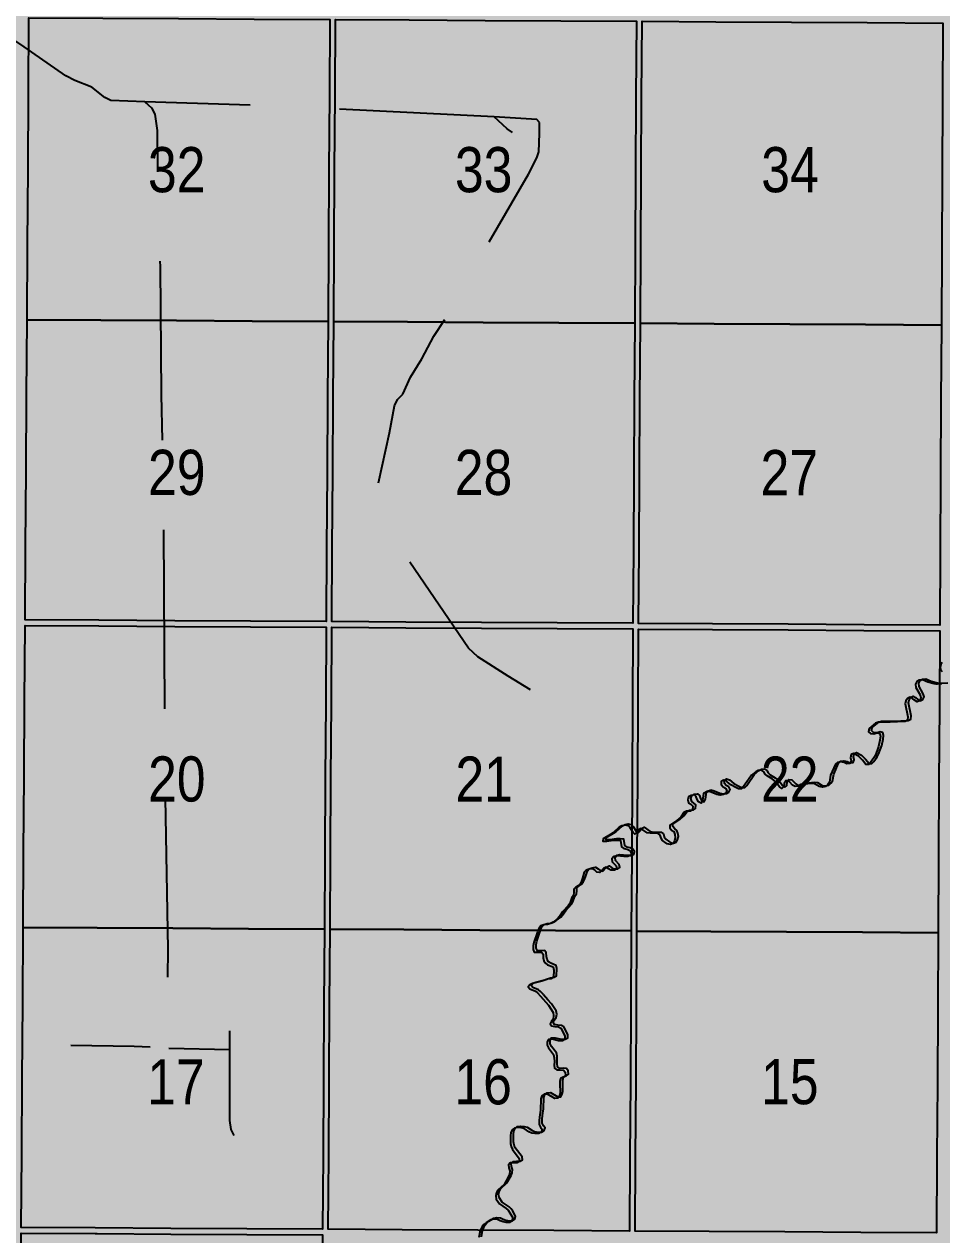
# Model space of a CAD drawing. Extents: x 403018 to 417191, y 6033193 to 6042673.
# Drawn here: x 413758.8 to 413921.6, y 6037053 to 6037267.7 of the extents above; entities that cross this region are included whole.
import ezdxf

# ---------------------------------------------------------------- set-up
doc = ezdxf.new("R2010")
doc.units = 0
doc.header["$LTSCALE"] = 5
doc.linetypes.add('DASHED2', pattern=[9.525, 6.35, -3.175])
for name, color, linetype in [('Quarters', 8, 'Continuous'), ('RoadSeg', 57, 'DASHED2'), ('T-CREEK', 160, 'Continuous'), ('T-WATER', 160, 'Continuous')]:
    doc.layers.add(name, color=color, linetype=linetype)
doc.layers.add('ROUTE-MAP-BACKGROUND-H', color=7, linetype='Continuous', true_color=0xf0ebff)
doc.styles.add('120', font='ARIALN.TTF', dxfattribs={"height": 13})

msp = doc.modelspace()

# ---------------------------------------------------------------- hatches: boundary and pattern name
at = {"layer": 'ROUTE-MAP-BACKGROUND-H'}
h = msp.add_hatch(color=256, dxfattribs=at)
h.dxf.hatch_style = 1
h.paths.add_polyline_path([(412923.423, 6037807.465), (416092.9, 6037807.465), (416092.9, 6035965.758), (412923.423, 6035965.758)])

# ---------------------------------------------------------------- linework, layer by layer
at = {"layer": 'Quarters'}
for points in [[(413772.443, 6037215.228), (413759.35, 6037215.303), (413759.435, 6037228.691), (413759.521, 6037242.079), (413759.606, 6037255.466), (413759.692, 6037268.854), (413772.78, 6037268.778), (413786.203, 6037268.701), (413799.626, 6037268.624), (413813.049, 6037268.547), (413812.968, 6037255.159), (413812.888, 6037241.772), (413812.807, 6037228.384), (413812.726, 6037214.996), (413799.298, 6037215.073), (413785.871, 6037215.15), (413772.443, 6037215.228)], [(413867.183, 6037228.069), (413867.107, 6037214.681), (413853.679, 6037214.759), (413840.251, 6037214.837), (413826.824, 6037214.915), (413813.731, 6037214.99), (413813.811, 6037228.378), (413813.892, 6037241.766), (413813.973, 6037255.154), (413814.053, 6037268.541), (413827.141, 6037268.466), (413840.565, 6037268.388), (413853.987, 6037268.31), (413867.41, 6037268.232), (413867.334, 6037254.844), (413867.258, 6037241.457), (413867.183, 6037228.069)], [(413921.563, 6037227.752), (413921.492, 6037214.364), (413908.063, 6037214.442), (413894.634, 6037214.521), (413881.205, 6037214.599), (413868.111, 6037214.675), (413868.187, 6037228.063), (413868.263, 6037241.451), (413868.339, 6037254.838), (413868.414, 6037268.226), (413881.504, 6037268.15), (413894.928, 6037268.071), (413908.352, 6037267.993), (413921.776, 6037267.915), (413921.705, 6037254.527), (413921.634, 6037241.14), (413921.563, 6037227.752)], [(413772.107, 6037162.011), (413759.01, 6037162.086), (413759.093, 6037175.139), (413759.179, 6037188.527), (413759.264, 6037201.915), (413759.35, 6037215.303), (413772.443, 6037215.228), (413785.871, 6037215.15), (413799.298, 6037215.073), (413812.726, 6037214.996), (413812.646, 6037201.608), (413812.565, 6037188.22), (413812.484, 6037174.832), (413812.405, 6037161.779), (413798.973, 6037161.857), (413785.54, 6037161.934), (413772.107, 6037162.011)], [(413866.879, 6037174.517), (413866.805, 6037161.465), (413853.373, 6037161.543), (413839.94, 6037161.621), (413826.507, 6037161.698), (413813.41, 6037161.774), (413813.488, 6037174.826), (413813.569, 6037188.214), (413813.65, 6037201.602), (413813.731, 6037214.99), (413826.824, 6037214.915), (413840.251, 6037214.837), (413853.679, 6037214.759), (413867.107, 6037214.681), (413867.031, 6037201.293), (413866.955, 6037187.905), (413866.879, 6037174.517)], [(413921.279, 6037174.201), (413921.209, 6037161.148), (413907.776, 6037161.226), (413894.342, 6037161.305), (413880.908, 6037161.383), (413867.809, 6037161.459), (413867.883, 6037174.512), (413867.959, 6037187.9), (413868.035, 6037201.287), (413868.111, 6037214.675), (413881.205, 6037214.599), (413894.634, 6037214.521), (413908.063, 6037214.442), (413921.492, 6037214.364), (413921.421, 6037200.976), (413921.35, 6037187.589), (413921.279, 6037174.201)], [(413771.764, 6037107.455), (413758.661, 6037107.531), (413758.747, 6037120.919), (413758.832, 6037134.306), (413758.918, 6037147.694), (413759.003, 6037161.082), (413772.101, 6037161.007), (413785.534, 6037160.93), (413798.967, 6037160.852), (413812.399, 6037160.775), (413812.319, 6037147.387), (413812.238, 6037133.999), (413812.157, 6037120.612), (413812.077, 6037107.224), (413798.639, 6037107.301), (413785.202, 6037107.378), (413771.764, 6037107.455)], [(413866.572, 6037120.297), (413866.496, 6037106.909), (413853.058, 6037106.987), (413839.621, 6037107.065), (413826.183, 6037107.143), (413813.081, 6037107.218), (413813.162, 6037120.606), (413813.242, 6037133.994), (413813.323, 6037147.382), (413813.404, 6037160.769), (413826.502, 6037160.694), (413839.934, 6037160.617), (413853.367, 6037160.539), (413866.799, 6037160.46), (413866.723, 6037147.073), (413866.648, 6037133.685), (413866.572, 6037120.297)], [(413920.991, 6037119.981), (413920.92, 6037106.593), (413907.481, 6037106.671), (413894.043, 6037106.749), (413880.604, 6037106.827), (413867.5, 6037106.903), (413867.576, 6037120.291), (413867.652, 6037133.679), (413867.728, 6037147.067), (413867.804, 6037160.455), (413880.902, 6037160.378), (413894.336, 6037160.3), (413907.77, 6037160.222), (413921.204, 6037160.144), (413921.133, 6037146.756), (413921.062, 6037133.369), (413920.991, 6037119.981)], [(413771.429, 6037054.239), (413758.321, 6037054.314), (413758.405, 6037067.367), (413758.49, 6037080.755), (413758.576, 6037094.143), (413758.661, 6037107.531), (413771.764, 6037107.455), (413785.202, 6037107.378), (413798.639, 6037107.301), (413812.077, 6037107.224), (413811.996, 6037093.836), (413811.915, 6037080.448), (413811.835, 6037067.06), (413811.756, 6037054.007), (413798.313, 6037054.084), (413784.871, 6037054.162), (413771.429, 6037054.239)], [(413866.268, 6037066.746), (413866.194, 6037053.693), (413852.752, 6037053.771), (413839.31, 6037053.849), (413825.868, 6037053.926), (413812.76, 6037054.002), (413812.839, 6037067.054), (413812.92, 6037080.442), (413813, 6037093.83), (413813.081, 6037107.218), (413826.183, 6037107.143), (413839.621, 6037107.065), (413853.058, 6037106.987), (413866.496, 6037106.909), (413866.42, 6037093.522), (413866.344, 6037080.134), (413866.268, 6037066.746)], [(413920.707, 6037066.43), (413920.637, 6037053.377), (413907.194, 6037053.455), (413893.751, 6037053.533), (413880.307, 6037053.611), (413867.198, 6037053.687), (413867.272, 6037066.74), (413867.348, 6037080.128), (413867.424, 6037093.516), (413867.5, 6037106.903), (413880.604, 6037106.827), (413894.043, 6037106.749), (413907.481, 6037106.671), (413920.92, 6037106.593), (413920.849, 6037093.205), (413920.778, 6037079.818), (413920.71, 6037067.035), (413920.707, 6037066.43)], [(413771.085, 6036999.683), (413757.973, 6036999.759), (413758.058, 6037013.147), (413758.144, 6037026.534), (413758.229, 6037039.922), (413758.315, 6037053.31), (413771.422, 6037053.234), (413771.768, 6037053.232), (413784.865, 6037053.157), (413798.307, 6037053.08), (413811.75, 6037053.003), (413811.669, 6037039.615), (413811.588, 6037026.227), (413811.508, 6037012.839), (413811.427, 6036999.452), (413797.98, 6036999.529), (413784.533, 6036999.606), (413771.085, 6036999.683)]]:
    msp.add_lwpolyline(points, close=True, dxfattribs=at)
at = {"layer": 'RoadSeg', "flags": 128}
for points in [[(413780.25, 6037253.96), (413774.19, 6037254.193), (413773.124, 6037254.693), (413770.86, 6037256.524), (413767.796, 6037257.756), (413766.231, 6037258.555), (413758.838, 6037263.684), (413741.023, 6037275.705)], [(413845.418, 6037248.499), (413844.486, 6037249.131), (413842.188, 6037251.296), (413803.76, 6037253.227), (413780.25, 6037253.96), (413781.416, 6037252.861), (413782.015, 6037251.762), (413782.448, 6037248.865), (413782.515, 6037237.809), (413782.948, 6037224.723), (413783.114, 6037201.979), (413783.514, 6037185.828), (413783.747, 6037136.578), (413784.313, 6037103.677), (413784.246, 6037094.386), (413784.479, 6037086.128), (413778.352, 6037086.428), (413767.097, 6037086.594)], [(413848.648, 6037149.698), (413844.652, 6037152.095), (413839.291, 6037155.525), (413837.659, 6037157.09), (413822.874, 6037178.735), (413821.542, 6037181.067), (413821.043, 6037182.532), (413821.076, 6037183.597), (413823.64, 6037195.219), (413824.539, 6037200.047), (413825.072, 6037201.146), (413826.004, 6037202.112), (413827.37, 6037205.142), (413829.334, 6037208.372), (413831.499, 6037212.368), (413833.63, 6037215.698), (413834.496, 6037217.43), (413848.249, 6037241.14), (413849.781, 6037244.037), (413850.114, 6037245.069), (413850.247, 6037248.332), (413850.247, 6037250.264), (413849.781, 6037250.83), (413842.188, 6037251.296)], [(413784.479, 6037086.128), (413795.302, 6037085.862), (413795.335, 6037089.225)], [(413796.068, 6037070.61), (413795.535, 6037071.709), (413795.335, 6037073.308), (413795.302, 6037085.862)]]:
    msp.add_lwpolyline(points, dxfattribs=at)
at = {"layer": 'T-CREEK'}
for points in [[(413880.619, 6037131.927), (413881.22, 6037131.751), (413882.227, 6037131.342), (413882.803, 6037131.225), (413883.409, 6037131.306), (413883.831, 6037131.551), (413884.034, 6037132.024), (413883.777, 6037132.453), (413883.333, 6037132.709), (413883.018, 6037133.082), (413883.001, 6037133.651), (413883.417, 6037133.886), (413883.936, 6037133.688), (413884.689, 6037133.065), (413885.6, 6037132.563), (413886.084, 6037132.337), (413886.621, 6037132.34), (413886.972, 6037132.713), (413888.365, 6037134.737), (413889.151, 6037135.364), (413889.584, 6037135.601), (413890.149, 6037135.65), (413890.547, 6037135.343), (413890.804, 6037134.931), (413891.143, 6037134.599), (413892.014, 6037134.095), (413892.406, 6037133.809), (413892.767, 6037133.45), (413893.346, 6037132.686), (413893.757, 6037132.393), (413894.095, 6037132.709), (413894.158, 6037133.346), (413894.431, 6037133.759), (413894.959, 6037133.721), (413895.661, 6037132.98), (413896.113, 6037132.719), (413896.673, 6037132.782), (413897.095, 6037133.065), (413898.929, 6037133.276), (413899.524, 6037133.209), (413900.383, 6037132.72), (413900.971, 6037132.623), (413901.535, 6037132.754), (413901.909, 6037133.091), (413902.204, 6037133.486), (413902.406, 6037134.717), (413903.27, 6037136.665), (413903.633, 6037136.992), (413904.223, 6037137.087), (413904.81, 6037136.974), (413905.268, 6037136.735), (413905.824, 6037136.804), (413906.032, 6037137.249), (413905.915, 6037137.799), (413906.03, 6037138.379), (413906.452, 6037138.584), (413907.343, 6037138.079), (413908.05, 6037137.362), (413908.675, 6037136.635), (413909.162, 6037136.612), (413909.499, 6037136.988), (413910.09, 6037137.778), (413910.349, 6037138.243), (413910.913, 6037139.802), (413911.157, 6037140.951), (413911.231, 6037141.554), (413911.138, 6037142.132), (413910.623, 6037142.229), (413910.097, 6037142.064), (413909.481, 6037142.115), (413909.098, 6037142.433), (413909.236, 6037142.977), (413910.376, 6037143.954), (413910.9, 6037144.121), (413912.949, 6037144.14), (413915.608, 6037144.245), (413916.068, 6037144.47), (413916.123, 6037145.061), (413915.651, 6037147.347), (413915.758, 6037147.917), (413916.039, 6037148.322), (413916.467, 6037148.563), (413916.918, 6037148.306), (413917.306, 6037147.984), (413917.747, 6037147.743), (413918.213, 6037147.95), (413918.43, 6037148.428), (413918.261, 6037148.94), (413917.527, 6037150.24), (413917.482, 6037150.83), (413917.715, 6037151.319), (413918.141, 6037151.585), (413918.733, 6037151.623), (413919.664, 6037151.21), (413920.787, 6037150.916), (413921.393, 6037150.837), (413922.668, 6037150.901)], [(413873.258, 6037122.701), (413873.436, 6037122.596), (413873.988, 6037122.457), (413874.464, 6037122.646), (413874.723, 6037123.097), (413874.864, 6037123.655), (413874.785, 6037124.255), (413874.599, 6037124.749), (413874.208, 6037125.031), (413873.895, 6037125.413), (413873.87, 6037125.873), (413875.126, 6037126.699), (413875.841, 6037127.321), (413876.402, 6037128.12), (413876.842, 6037128.359), (413877.51, 6037128.382), (413877.917, 6037128.655), (413877.947, 6037129.25), (413877.624, 6037129.599), (413877.221, 6037129.869), (413877.068, 6037130.387), (413877.238, 6037130.915), (413877.665, 6037131.176), (413878.252, 6037131.257), (413878.586, 6037130.922), (413878.759, 6037130.426), (413879.01, 6037130.004), (413879.456, 6037129.818), (413879.68, 6037130.263), (413879.842, 6037131.498), (413880.619, 6037131.927)], [(413850.92, 6037095.63), (413850.416, 6037096.186), (413850.029, 6037096.496), (413849.036, 6037096.884), (413848.741, 6037097.264), (413849.043, 6037097.637), (413849.551, 6037097.836), (413851.193, 6037098.243), (413852.202, 6037098.595), (413852.804, 6037098.696), (413853.238, 6037098.947), (413853.3, 6037100.24), (413853.167, 6037100.794), (413852.214, 6037101.18), (413851.816, 6037101.438), (413851.559, 6037101.857), (413851.448, 6037102.406), (413851.417, 6037103.074), (413851.108, 6037103.429), (413849.852, 6037103.399), (413849.637, 6037103.855), (413849.644, 6037104.536), (413849.767, 6037105.1), (413850.466, 6037107.222), (413850.703, 6037107.695), (413851.031, 6037108.074), (413851.569, 6037108.237), (413852.223, 6037108.302), (413852.715, 6037108.491), (413853.195, 6037108.74), (413853.994, 6037109.328), (413854.325, 6037109.702), (413854.878, 6037110.54), (413855.885, 6037111.642), (413856.154, 6037112.057), (413856.509, 6037113.092), (413856.8, 6037113.475), (413856.875, 6037114.033), (413856.861, 6037114.569), (413857.232, 6037114.904), (413857.644, 6037115.171), (413857.971, 6037115.542), (413858.215, 6037116.01), (413858.402, 6037116.511), (413858.722, 6037117.576), (413859.06, 6037117.925), (413859.584, 6037118.118), (413860.164, 6037118.195), (413860.603, 6037117.924), (413860.959, 6037117.608), (413861.476, 6037117.493), (413862.135, 6037118.236), (413862.602, 6037118.451), (413862.989, 6037118.158), (413863.427, 6037117.926), (413864.094, 6037117.902), (413864.497, 6037118.182), (413864.357, 6037118.724), (413863.691, 6037119.416), (413863.632, 6037119.956), (413863.964, 6037120.339), (413864.494, 6037120.482), (413865.758, 6037120.36), (413866.417, 6037120.355), (413866.975, 6037120.476), (413867.052, 6037121.028), (413866.785, 6037121.436), (413866.315, 6037121.653), (413865.75, 6037121.797), (413865.336, 6037122.092), (413865.154, 6037123.214), (413864.533, 6037123.269), (413863.879, 6037123.252), (413862.699, 6037123.084), (413862.041, 6037123.073), (413862.072, 6037123.473), (413863.373, 6037124.28), (413863.845, 6037124.525), (413864.932, 6037125.551), (413865.398, 6037125.786), (413865.956, 6037125.917), (413866.512, 6037125.814), (413866.849, 6037125.434), (413867.37, 6037124.593), (413867.707, 6037124.311), (413868.056, 6037124.64), (413868.338, 6037125.061), (413868.782, 6037125.288), (413869.869, 6037124.563), (413870.46, 6037124.454), (413871.806, 6037124.436), (413872.193, 6037124.149), (413872.35, 6037123.609), (413872.616, 6037123.177), (413873.258, 6037122.701)], [(413839.925, 6037052.651), (413840.141, 6037053.806), (413840.337, 6037054.303), (413840.574, 6037054.775), (413840.881, 6037055.152), (413841.251, 6037055.461), (413842.115, 6037055.949), (413842.677, 6037056.088), (413843.301, 6037056.039), (413843.763, 6037055.8), (413844.272, 6037055.624), (413844.846, 6037055.523), (413845.438, 6037055.516), (413845.824, 6037055.815), (413845.981, 6037056.32), (413845.476, 6037057.231), (413845.201, 6037057.655), (413844.846, 6037057.977), (413843.621, 6037058.797), (413843.051, 6037059.634), (413842.978, 6037060.217), (413843.113, 6037060.801), (413843.353, 6037061.248), (413844.445, 6037062.216), (413845.188, 6037063.556), (413845.405, 6037064.043), (413845.448, 6037064.637), (413845.277, 6037065.167), (413845.222, 6037065.701), (413845.552, 6037066.054), (413846.164, 6037066.095), (413846.796, 6037066.062), (413847.208, 6037066.313), (413847.135, 6037066.861), (413845.936, 6037068.464), (413845.727, 6037068.94), (413845.596, 6037069.502), (413845.598, 6037070.843), (413845.675, 6037071.437), (413845.903, 6037071.908), (413846.288, 6037072.227), (413846.87, 6037072.31), (413847.485, 6037072.253), (413848.053, 6037072.134), (413848.86, 6037071.559), (413849.359, 6037071.349), (413849.965, 6037071.247), (413850.599, 6037071.242), (413851.049, 6037071.508), (413851.226, 6037071.979), (413850.924, 6037072.377), (413850.707, 6037072.853), (413850.706, 6037073.537), (413850.743, 6037074.177), (413850.951, 6037075.384), (413851.012, 6037077.384), (413851.169, 6037077.932), (413851.577, 6037078.211), (413852.161, 6037078.256), (413853.458, 6037077.478), (413854.024, 6037077.501), (413854.272, 6037077.94), (413854.383, 6037078.502), (413854.374, 6037080.475), (413854.493, 6037081.031), (413854.963, 6037081.242), (413855.365, 6037081.523), (413855.292, 6037082.127), (413854.997, 6037082.505), (413854.433, 6037082.576), (413853.804, 6037082.541), (413853.412, 6037082.819), (413853.333, 6037083.405), (413853.386, 6037084.037), (413853.357, 6037084.693), (413853.238, 6037085.276), (413852.358, 6037086.447), (413852.139, 6037086.91), (413852.102, 6037087.517), (413852.375, 6037087.929), (413852.982, 6037087.966), (413854.136, 6037087.71), (413854.777, 6037087.719), (413855.228, 6037087.97), (413855.239, 6037088.553), (413854.533, 6037089.908), (413854.108, 6037090.158), (413853.466, 6037090.201), (413852.904, 6037090.326), (413852.629, 6037090.731), (413852.872, 6037091.16), (413853.186, 6037091.557), (413853.273, 6037092.145), (413853.16, 6037092.741), (413852.346, 6037093.985), (413851.726, 6037094.701), (413850.963, 6037095.581), (413850.92, 6037095.63)]]:
    msp.add_lwpolyline(points, dxfattribs=at)
at = {"layer": 'T-WATER', "linetype": 'Continuous', "flags": 128}
for points in [[(413921.617, 6037154.497), (413921.417, 6037154.185), (413921.264, 6037153.649), (413921.416, 6037153.133), (413921.61, 6037152.914)], [(413921.601, 6037150.709), (413920.834, 6037150.67), (413920.596, 6037150.7), (413920.228, 6037150.748), (413919.104, 6037151.041), (413918.172, 6037151.454), (413917.58, 6037151.414), (413917.154, 6037151.148), (413916.922, 6037150.659), (413916.967, 6037150.069), (413917.703, 6037148.768), (413917.872, 6037148.256), (413917.656, 6037147.778), (413917.19, 6037147.571), (413916.748, 6037147.811), (413916.36, 6037148.133), (413915.908, 6037148.39), (413915.48, 6037148.148), (413915.2, 6037147.742), (413915.093, 6037147.172), (413915.568, 6037144.886), (413915.514, 6037144.294), (413915.053, 6037144.068), (413912.393, 6037143.96), (413910.343, 6037143.94), (413909.819, 6037143.772), (413908.68, 6037142.793), (413908.541, 6037142.249), (413908.925, 6037141.931), (413909.541, 6037141.88), (413910.068, 6037142.046), (413910.584, 6037141.949), (413910.677, 6037141.371), (413910.603, 6037140.768), (413910.36, 6037139.618), (413909.797, 6037138.058), (413909.539, 6037137.592), (413908.948, 6037136.801), (413908.612, 6037136.426), (413908.124, 6037136.448), (413907.498, 6037137.175), (413906.79, 6037137.891), (413905.899, 6037138.396), (413905.476, 6037138.19), (413905.362, 6037137.61), (413905.48, 6037137.06), (413905.271, 6037136.614), (413904.715, 6037136.545), (413904.257, 6037136.783), (413903.669, 6037136.896), (413903.079, 6037136.8), (413902.717, 6037136.472), (413901.854, 6037134.523), (413901.653, 6037133.291), (413901.647, 6037133.283), (413901.359, 6037132.896), (413900.984, 6037132.558), (413900.42, 6037132.426), (413899.832, 6037132.523), (413898.972, 6037133.012)], [(413898.972, 6037133.012), (413898.376, 6037133.078), (413896.542, 6037132.866), (413896.12, 6037132.582), (413895.56, 6037132.518), (413895.108, 6037132.778), (413894.595, 6037133.317), (413894.404, 6037133.518), (413893.876, 6037133.557), (413893.721, 6037133.321), (413893.634, 6037133.189), (413893.604, 6037133.143), (413893.541, 6037132.505), (413893.203, 6037132.189), (413892.791, 6037132.482), (413892.212, 6037133.246), (413892.128, 6037133.329), (413891.85, 6037133.604), (413891.458, 6037133.892), (413890.586, 6037134.394), (413890.246, 6037134.726), (413889.988, 6037135.139), (413889.59, 6037135.445), (413889.024, 6037135.395), (413888.592, 6037135.158), (413887.806, 6037134.53), (413886.998, 6037133.354), (413886.414, 6037132.503), (413886.064, 6037132.13), (413885.526, 6037132.126), (413885.042, 6037132.352), (413884.13, 6037132.853), (413883.503, 6037133.371), (413883.376, 6037133.475), (413882.856, 6037133.674), (413882.44, 6037133.438), (413882.442, 6037133.376), (413882.458, 6037132.868), (413882.774, 6037132.496), (413883.218, 6037132.24), (413883.475, 6037131.811), (413883.273, 6037131.338), (413882.851, 6037131.092), (413882.245, 6037131.01), (413881.669, 6037131.127), (413880.661, 6037131.535), (413880.059, 6037131.71), (413879.283, 6037131.28), (413879.122, 6037130.045), (413878.897, 6037129.599), (413878.452, 6037129.785), (413878.2, 6037130.207), (413878.026, 6037130.703), (413877.692, 6037131.038), (413877.104, 6037130.956), (413876.678, 6037130.694), (413876.508, 6037130.166), (413876.661, 6037129.648), (413877.065, 6037129.378), (413877.389, 6037129.03), (413877.359, 6037128.434), (413876.953, 6037128.16), (413876.284, 6037128.137), (413875.844, 6037127.897), (413875.283, 6037127.098), (413874.569, 6037126.474), (413873.312, 6037125.647), (413873.338, 6037125.187), (413873.652, 6037124.805), (413874.043, 6037124.523), (413874.229, 6037124.029), (413874.309, 6037123.428), (413874.169, 6037122.87), (413873.911, 6037122.419), (413873.434, 6037122.229), (413872.882, 6037122.368), (413872.704, 6037122.473), (413872.061, 6037122.948), (413871.795, 6037123.38), (413871.637, 6037123.92), (413871.249, 6037124.207), (413869.903, 6037124.224), (413869.311, 6037124.332), (413868.223, 6037125.057), (413867.779, 6037124.829), (413867.497, 6037124.407), (413867.149, 6037124.077), (413867.041, 6037124.168), (413866.811, 6037124.36), (413866.289, 6037125.2), (413866.042, 6037125.478)], [(413866.042, 6037125.478), (413865.952, 6037125.58), (413865.395, 6037125.683), (413864.837, 6037125.551), (413864.371, 6037125.316), (413863.284, 6037124.288), (413862.812, 6037124.043), (413861.511, 6037123.234), (413861.481, 6037122.834), (413862.139, 6037122.845), (413863.32, 6037123.014), (413863.974, 6037123.032), (413864.596, 6037122.977), (413864.78, 6037121.855), (413865.194, 6037121.561), (413865.759, 6037121.417), (413866.022, 6037121.295), (413866.229, 6037121.2), (413866.497, 6037120.792), (413866.42, 6037120.24), (413866.017, 6037120.152), (413865.863, 6037120.119), (413865.202, 6037120.123), (413863.938, 6037120.244), (413863.408, 6037120.1), (413863.075, 6037119.716), (413863.135, 6037119.176), (413863.803, 6037118.484), (413863.943, 6037117.942), (413863.54, 6037117.662), (413862.872, 6037117.685), (413862.434, 6037117.917), (413862.046, 6037118.21), (413861.58, 6037117.994), (413860.922, 6037117.25), (413860.404, 6037117.365), (413860.048, 6037117.681), (413859.608, 6037117.951), (413859.028, 6037117.873), (413858.504, 6037117.68), (413858.165, 6037117.33), (413857.847, 6037116.264), (413857.66, 6037115.763), (413857.416, 6037115.294), (413857.09, 6037114.923), (413856.678, 6037114.655), (413856.307, 6037114.321), (413856.321, 6037113.785), (413856.246, 6037113.227), (413855.956, 6037112.843), (413855.601, 6037111.808), (413855.333, 6037111.392), (413854.326, 6037110.288), (413853.771, 6037109.447), (413853.443, 6037109.075), (413852.645, 6037108.486), (413852.165, 6037108.236), (413851.673, 6037108.046), (413851.018, 6037107.981), (413850.48, 6037107.817), (413850.152, 6037107.438), (413849.916, 6037106.964), (413849.843, 6037106.744), (413849.218, 6037104.841), (413849.096, 6037104.277), (413849.089, 6037103.595), (413849.305, 6037103.139), (413850.561, 6037103.17), (413850.871, 6037102.815), (413850.903, 6037102.147), (413851.014, 6037101.597), (413851.272, 6037101.179), (413851.67, 6037100.921), (413852.624, 6037100.536), (413852.758, 6037099.982), (413852.697, 6037098.688), (413852.263, 6037098.437), (413851.661, 6037098.335), (413850.652, 6037097.982), (413849.01, 6037097.573), (413848.502, 6037097.373), (413848.199, 6037097), (413848.495, 6037096.619), (413849.489, 6037096.233), (413849.877, 6037095.922), (413850.381, 6037095.367), (413851.81, 6037093.723), (413852.625, 6037092.479), (413852.739, 6037091.883), (413852.652, 6037091.295), (413852.338, 6037090.897)], [(413852.338, 6037090.897), (413852.096, 6037090.467), (413852.372, 6037090.063), (413852.934, 6037089.939), (413853.576, 6037089.896), (413854.002, 6037089.646), (413854.709, 6037088.29), (413854.698, 6037087.706), (413854.249, 6037087.454), (413853.606, 6037087.445), (413852.452, 6037087.701), (413851.844, 6037087.664), (413851.572, 6037087.252), (413851.61, 6037086.644), (413851.829, 6037086.182), (413852.711, 6037085.01), (413852.83, 6037084.426), (413852.86, 6037083.77), (413852.808, 6037083.138), (413852.887, 6037082.552), (413853.279, 6037082.274), (413853.907, 6037082.307), (413854.471, 6037082.237), (413854.768, 6037081.859), (413854.843, 6037081.256), (413854.439, 6037080.974), (413853.968, 6037080.762), (413853.852, 6037080.207), (413853.853, 6037079.936), (413853.863, 6037078.233), (413853.752, 6037077.672), (413853.504, 6037077.232), (413852.936, 6037077.207), (413851.64, 6037077.985), (413851.056, 6037077.939), (413850.648, 6037077.66), (413850.492, 6037077.112), (413850.432, 6037075.11), (413850.226, 6037073.902), (413850.189, 6037073.262), (413850.191, 6037072.578), (413850.409, 6037072.102), (413850.71, 6037071.704), (413850.534, 6037071.232), (413850.084, 6037070.965), (413849.45, 6037070.969), (413848.844, 6037071.07), (413848.344, 6037071.28), (413847.537, 6037071.855), (413846.969, 6037071.973), (413846.352, 6037072.03), (413845.77, 6037071.946), (413845.386, 6037071.626), (413845.158, 6037071.155), (413845.081, 6037070.561), (413845.081, 6037069.219), (413845.212, 6037068.657), (413845.422, 6037068.181), (413846.623, 6037066.578), (413846.697, 6037066.029), (413846.285, 6037065.778), (413845.653, 6037065.81), (413845.04, 6037065.769), (413844.71, 6037065.416), (413844.766, 6037064.881), (413844.938, 6037064.351), (413844.895, 6037063.757), (413844.679, 6037063.269), (413843.936, 6037061.928), (413842.845, 6037060.959), (413842.605, 6037060.511), (413842.47, 6037059.929), (413842.544, 6037059.345), (413843.115, 6037058.509), (413844.341, 6037057.69), (413844.697, 6037057.368), (413844.972, 6037056.944), (413845.477, 6037056.034), (413845.321, 6037055.528), (413844.935, 6037055.228), (413844.343, 6037055.235), (413843.769, 6037055.335), (413843.259, 6037055.511), (413842.797, 6037055.749), (413842.173, 6037055.798), (413841.611, 6037055.658), (413840.747, 6037055.169), (413840.377, 6037054.859), (413840.07, 6037054.481), (413839.834, 6037054.01), (413839.652, 6037053.55)], [(413839.652, 6037053.55), (413839.637, 6037053.512), (413839.458, 6037052.546)]]:
    msp.add_lwpolyline(points, dxfattribs=at)

# ---------------------------------------------------------------- texts
at = {"layer": 'RoadSeg', "style": '120'}
for s, p in [('32', (413780.789, 6037237.918)), ('33', (413835.23, 6037237.918)), ('34', (413889.548, 6037237.918)), ('29', (413780.802, 6037184.235)), ('28', (413835.2, 6037184.226)), ('27', (413889.43, 6037184.191)), ('20', (413780.81, 6037129.862)), ('21', (413835.314, 6037129.827)), ('22', (413889.494, 6037129.827)), ('17', (413780.66, 6037076.151)), ('16', (413835.134, 6037076.161)), ('15', (413889.52, 6037076.186))]:
    msp.add_text(s, height=8.0041, dxfattribs=at).set_placement(p)
msp.add_text('63-23-5', height=39.983, rotation=359.95761, dxfattribs=at).set_placement((413789.208, 6037090.636))

doc.saveas('drawing.dxf')
